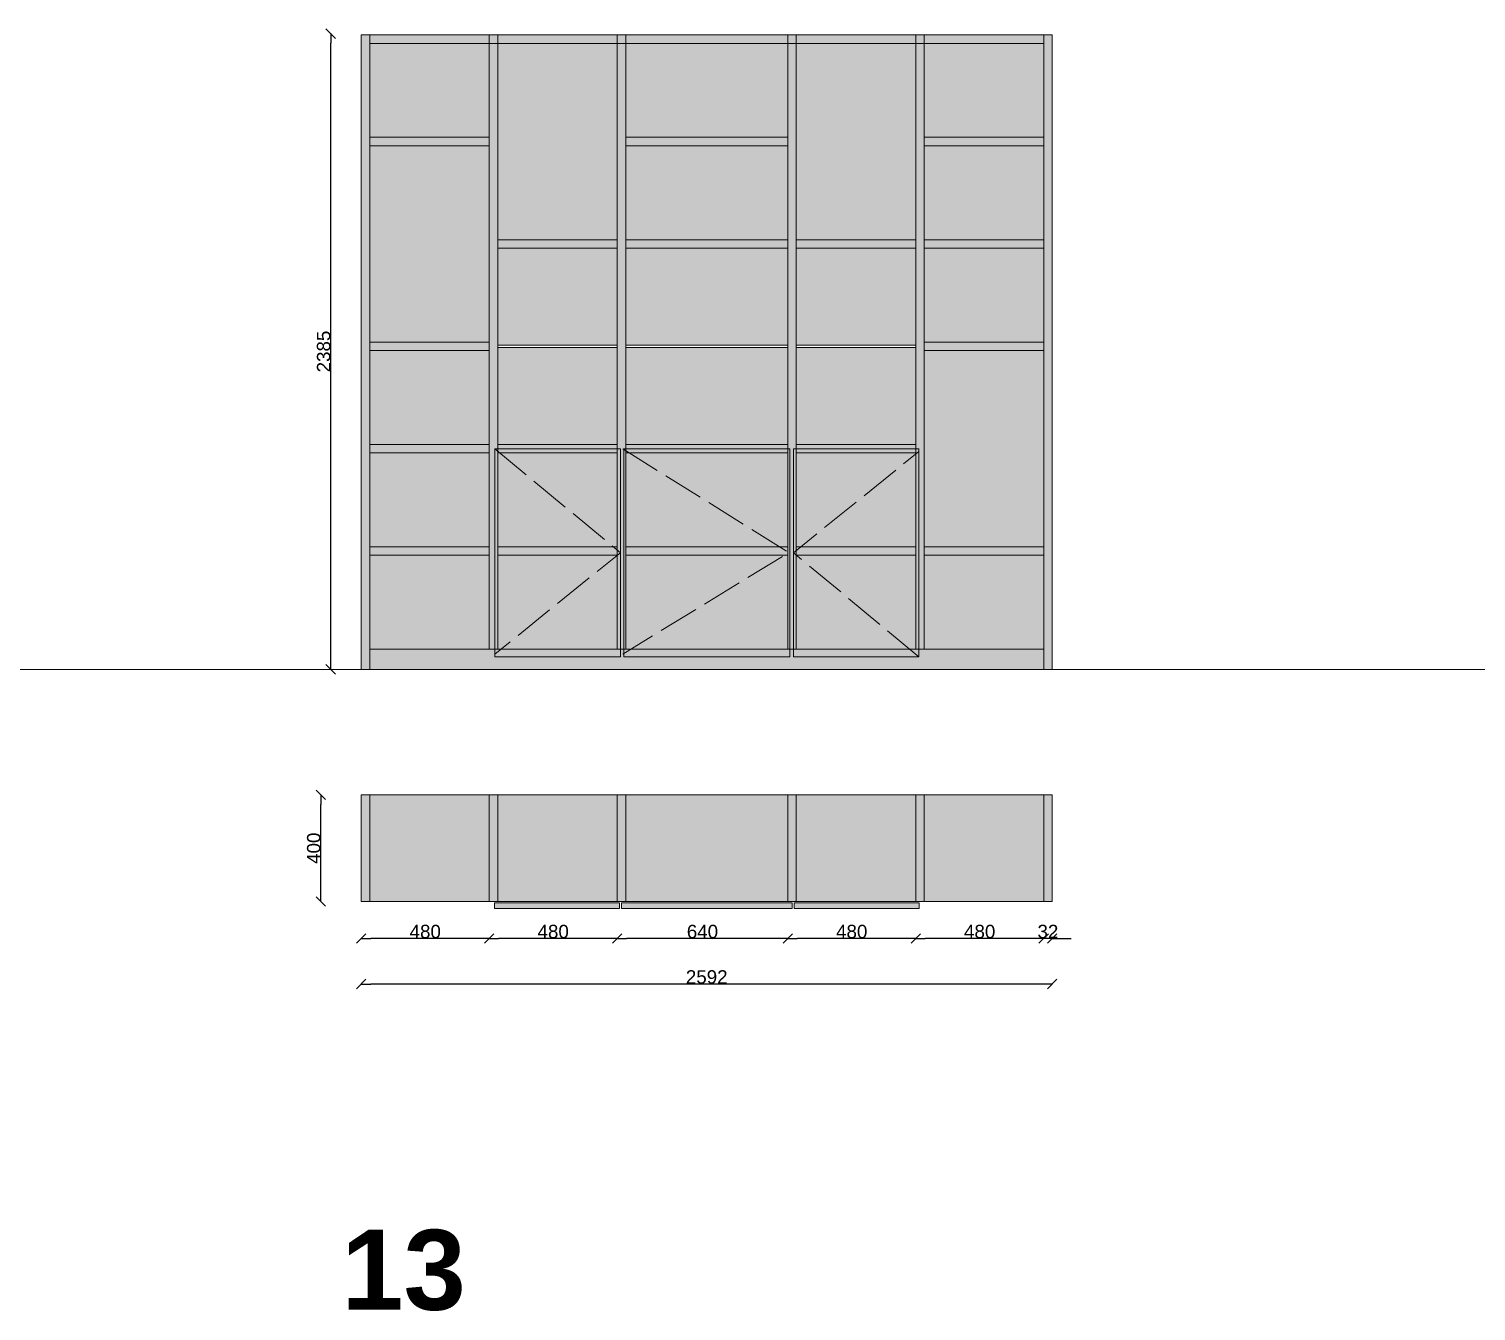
# Model space of a CAD drawing. Header units: millimetres. Extents: x -21288 to 39740, y -2987 to 21739.
# Drawn here: x -8727 to -3298, y 4665 to 9475 of the extents above; entities that cross this region are included whole.
import ezdxf

# ---------------------------------------------------------------- set-up
doc = ezdxf.new("R2010")
doc.units = ezdxf.units.MM
doc.header["$LTSCALE"] = 50
doc.header["$PDMODE"] = 1
doc.header["$PDSIZE"] = -2
doc.linetypes.add('ISO-02 Linea a tratti', pattern=[3.81, 3.048, -0.762])
doc.layers.get('0').update_dxf_attribs({"lineweight": 18})
doc.layers.add('Linee arredi', color=3, linetype='Continuous', lineweight=5)
doc.layers.add('Quote', color=7, linetype='Continuous', lineweight=5)
doc.styles.add('Arial', font='Arial.ttf')
doc.styles.add('Arial (bold)', font='Arial Bold.ttf')
doc.dimstyles.new('M&C_quote arredo', dxfattribs={"dimtxt": 50.344329, "dimasz": 35.34668, "dimexe": 0, "dimexo": 0, "dimgap": 0.5, "dimtad": 1, "dimdec": 0, "dimtxsty": 'Arial', "dimblk": 'VW_SLASH-2', "dimblk1": 'VW_SLASH-2', "dimblk2": 'VW_SLASH-2', "dimcen": 0, "dimse1": 1, "dimse2": 1, "dimazin": 0, "dimtfac": 1, "dimtdec": 0, "dimtix": 1, "dimtmove": 0, "dimatfit": 0, "dimldrblk": 'VW_SLASH-2', "dimfxl": 0, "dimfxlon": 1, "dimfrac": 2, "dimtolj": 1, "dimarcsym": 0})

# ---------------------------------------------------------------- blocks, each defined once
blk = doc.blocks.new('VW_SLASH-2')
at = {"color": 0, "linetype": 'ByBlock', "lineweight": -2, "transparency": 16777216}
blk.add_line((0, 0), (-1, 0), dxfattribs=at)
at = {"color": 0, "linetype": 'Continuous', "lineweight": -2, "transparency": 16777216, "flags": 128}
blk.add_lwpolyline([(0.5, 0.5), (-0.5, -0.5)], dxfattribs=at)
blk = doc.blocks.new('*D508')
at = {"layer": 'Defpoints', "color": 0, "transparency": 16777216}
for p in [(-7595.2, 9457.5), (-7443.3, 9457.5), (-7443.3, 7072.5)]:
    blk.add_point(p, dxfattribs=at)
at = {"layer": 'Quote', "color": 0, "lineweight": -2, "transparency": 16777216}
blk.add_line((-7595.2, 7107.8), (-7595.2, 9422.1), dxfattribs=at)
at = {"layer": 'Quote', "color": 0, "lineweight": -2, "transparency": 16777216, "xscale": 35.3466796875, "yscale": 35.3466796875, "zscale": 35.3466796875}
for p, rotation in [((-7595.2, 9457.5), 90), ((-7595.2, 7072.5), 270)]:
    blk.add_blockref('VW_SLASH-2', p, dxfattribs=dict(at, rotation=rotation))
at = {"layer": 'Quote', "color": 0, "transparency": 16777216, "insert": (-7621.4, 8265), "char_height": 50.34, "attachment_point": 5, "rotation": 90, "style": 'Arial'}
blk.add_mtext('\\A1;2385', dxfattribs=at)
blk = doc.blocks.new('*D509')
at = {"layer": 'Defpoints', "color": 0, "transparency": 16777216}
for p in [(-7480.5, 6292.1), (-4888.5, 6282.9), (-7480.5, 5892)]:
    blk.add_point(p, dxfattribs=at)
at = {"layer": 'Quote', "color": 0, "lineweight": -2, "transparency": 16777216}
blk.add_line((-4923.8, 5892), (-7445.1, 5892), dxfattribs=at)
at = {"layer": 'Quote', "color": 0, "lineweight": -2, "transparency": 16777216, "xscale": 35.3466796875, "yscale": 35.3466796875, "zscale": 35.3466796875, "rotation": 180}
blk.add_blockref('VW_SLASH-2', (-7480.5, 5892), dxfattribs=at)
at = {"layer": 'Quote', "color": 0, "lineweight": -2, "transparency": 16777216, "xscale": 35.3466796875, "yscale": 35.3466796875, "zscale": 35.3466796875}
blk.add_blockref('VW_SLASH-2', (-4888.5, 5892), dxfattribs=at)
at = {"layer": 'Quote', "color": 0, "transparency": 16777216, "insert": (-6184.5, 5918.3), "char_height": 50.34, "attachment_point": 5, "style": 'Arial'}
blk.add_mtext('\\A1;2592', dxfattribs=at)
blk = doc.blocks.new('*D510')
at = {"layer": 'Defpoints', "color": 0, "transparency": 16777216}
for p in [(-7480.5, 6201.5), (-7000.5, 6201.5), (-7480.5, 6062.5)]:
    blk.add_point(p, dxfattribs=at)
at = {"layer": 'Quote', "color": 0, "lineweight": -2, "transparency": 16777216}
blk.add_line((-7035.8, 6062.5), (-7445.1, 6062.5), dxfattribs=at)
at = {"layer": 'Quote', "color": 0, "lineweight": -2, "transparency": 16777216, "xscale": 35.3466796875, "yscale": 35.3466796875, "zscale": 35.3466796875, "rotation": 180}
blk.add_blockref('VW_SLASH-2', (-7480.5, 6062.5), dxfattribs=at)
at = {"layer": 'Quote', "color": 0, "lineweight": -2, "transparency": 16777216, "xscale": 35.3466796875, "yscale": 35.3466796875, "zscale": 35.3466796875}
blk.add_blockref('VW_SLASH-2', (-7000.5, 6062.5), dxfattribs=at)
at = {"layer": 'Quote', "color": 0, "transparency": 16777216, "insert": (-7240.5, 6088.7), "char_height": 50.34, "attachment_point": 5, "style": 'Arial'}
blk.add_mtext('\\A1;480', dxfattribs=at)
blk = doc.blocks.new('*D511')
at = {"layer": 'Defpoints', "color": 0, "transparency": 16777216}
for p in [(-7000.5, 6201.5), (-6520.5, 6201.5), (-7000.5, 6062.5)]:
    blk.add_point(p, dxfattribs=at)
at = {"layer": 'Quote', "color": 0, "lineweight": -2, "transparency": 16777216}
blk.add_line((-6555.8, 6062.5), (-6965.1, 6062.5), dxfattribs=at)
at = {"layer": 'Quote', "color": 0, "lineweight": -2, "transparency": 16777216, "xscale": 35.3466796875, "yscale": 35.3466796875, "zscale": 35.3466796875, "rotation": 180}
blk.add_blockref('VW_SLASH-2', (-7000.5, 6062.5), dxfattribs=at)
at = {"layer": 'Quote', "color": 0, "lineweight": -2, "transparency": 16777216, "xscale": 35.3466796875, "yscale": 35.3466796875, "zscale": 35.3466796875}
blk.add_blockref('VW_SLASH-2', (-6520.5, 6062.5), dxfattribs=at)
at = {"layer": 'Quote', "color": 0, "transparency": 16777216, "insert": (-6760.5, 6088.7), "char_height": 50.34, "attachment_point": 5, "style": 'Arial'}
blk.add_mtext('\\A1;480', dxfattribs=at)
blk = doc.blocks.new('*D512')
at = {"layer": 'Defpoints', "color": 0, "transparency": 16777216}
for p in [(-6520.5, 6201.5), (-5880.5, 6201.5), (-6520.5, 6062.5)]:
    blk.add_point(p, dxfattribs=at)
at = {"layer": 'Quote', "color": 0, "lineweight": -2, "transparency": 16777216}
blk.add_line((-5915.8, 6062.5), (-6485.1, 6062.5), dxfattribs=at)
at = {"layer": 'Quote', "color": 0, "lineweight": -2, "transparency": 16777216, "xscale": 35.3466796875, "yscale": 35.3466796875, "zscale": 35.3466796875, "rotation": 180}
blk.add_blockref('VW_SLASH-2', (-6520.5, 6062.5), dxfattribs=at)
at = {"layer": 'Quote', "color": 0, "lineweight": -2, "transparency": 16777216, "xscale": 35.3466796875, "yscale": 35.3466796875, "zscale": 35.3466796875}
blk.add_blockref('VW_SLASH-2', (-5880.5, 6062.5), dxfattribs=at)
at = {"layer": 'Quote', "color": 0, "transparency": 16777216, "insert": (-6200.5, 6088.7), "char_height": 50.34, "attachment_point": 5, "style": 'Arial'}
blk.add_mtext('\\A1;640', dxfattribs=at)
blk = doc.blocks.new('*D513')
at = {"layer": 'Defpoints', "color": 0, "transparency": 16777216}
for p in [(-5880.5, 6201.5), (-5400.5, 6201.5), (-5880.5, 6062.5)]:
    blk.add_point(p, dxfattribs=at)
at = {"layer": 'Quote', "color": 0, "lineweight": -2, "transparency": 16777216}
blk.add_line((-5435.8, 6062.5), (-5845.1, 6062.5), dxfattribs=at)
at = {"layer": 'Quote', "color": 0, "lineweight": -2, "transparency": 16777216, "xscale": 35.3466796875, "yscale": 35.3466796875, "zscale": 35.3466796875, "rotation": 180}
blk.add_blockref('VW_SLASH-2', (-5880.5, 6062.5), dxfattribs=at)
at = {"layer": 'Quote', "color": 0, "lineweight": -2, "transparency": 16777216, "xscale": 35.3466796875, "yscale": 35.3466796875, "zscale": 35.3466796875}
blk.add_blockref('VW_SLASH-2', (-5400.5, 6062.5), dxfattribs=at)
at = {"layer": 'Quote', "color": 0, "transparency": 16777216, "insert": (-5640.5, 6088.7), "char_height": 50.34, "attachment_point": 5, "style": 'Arial'}
blk.add_mtext('\\A1;480', dxfattribs=at)
blk = doc.blocks.new('*D514')
at = {"layer": 'Defpoints', "color": 0, "transparency": 16777216}
for p in [(-5400.5, 6201.5), (-4920.5, 6201.5), (-5400.5, 6062.5)]:
    blk.add_point(p, dxfattribs=at)
at = {"layer": 'Quote', "color": 0, "lineweight": -2, "transparency": 16777216}
blk.add_line((-4955.8, 6062.5), (-5365.1, 6062.5), dxfattribs=at)
at = {"layer": 'Quote', "color": 0, "lineweight": -2, "transparency": 16777216, "xscale": 35.3466796875, "yscale": 35.3466796875, "zscale": 35.3466796875, "rotation": 180}
blk.add_blockref('VW_SLASH-2', (-5400.5, 6062.5), dxfattribs=at)
at = {"layer": 'Quote', "color": 0, "lineweight": -2, "transparency": 16777216, "xscale": 35.3466796875, "yscale": 35.3466796875, "zscale": 35.3466796875}
blk.add_blockref('VW_SLASH-2', (-4920.5, 6062.5), dxfattribs=at)
at = {"layer": 'Quote', "color": 0, "transparency": 16777216, "insert": (-5160.5, 6088.7), "char_height": 50.34, "attachment_point": 5, "style": 'Arial'}
blk.add_mtext('\\A1;480', dxfattribs=at)
blk = doc.blocks.new('*D515')
at = {"layer": 'Defpoints', "color": 0, "transparency": 16777216}
for p in [(-4920.5, 6201.5), (-4888.5, 6201.5), (-4920.5, 6062.5)]:
    blk.add_point(p, dxfattribs=at)
at = {"layer": 'Quote', "color": 0, "lineweight": -2, "transparency": 16777216}
for p, q in [((-4955.8, 6062.5), (-4991.2, 6062.5)), ((-4888.5, 6062.5), (-4920.5, 6062.5)), ((-4853.1, 6062.5), (-4817.8, 6062.5))]:
    blk.add_line(p, q, dxfattribs=at)
at = {"layer": 'Quote', "color": 0, "lineweight": -2, "transparency": 16777216, "xscale": 35.3466796875, "yscale": 35.3466796875, "zscale": 35.3466796875}
blk.add_blockref('VW_SLASH-2', (-4920.5, 6062.5), dxfattribs=at)
at = {"layer": 'Quote', "color": 0, "lineweight": -2, "transparency": 16777216, "xscale": 35.3466796875, "yscale": 35.3466796875, "zscale": 35.3466796875, "rotation": 180}
blk.add_blockref('VW_SLASH-2', (-4888.5, 6062.5), dxfattribs=at)
at = {"layer": 'Quote', "color": 0, "transparency": 16777216, "insert": (-4904.5, 6088.7), "char_height": 50.34, "attachment_point": 5, "style": 'Arial'}
blk.add_mtext('\\A1;32', dxfattribs=at)
blk = doc.blocks.new('*D544')
at = {"layer": 'Defpoints', "color": 0, "transparency": 16777216}
for p in [(-7632.4, 6601.5), (-7480.5, 6601.5), (-7480.5, 6201.5)]:
    blk.add_point(p, dxfattribs=at)
at = {"layer": 'Quote', "color": 0, "lineweight": -2, "transparency": 16777216}
blk.add_line((-7632.4, 6236.8), (-7632.4, 6566.1), dxfattribs=at)
at = {"layer": 'Quote', "color": 0, "lineweight": -2, "transparency": 16777216, "xscale": 35.3466796875, "yscale": 35.3466796875, "zscale": 35.3466796875}
for p, rotation in [((-7632.4, 6601.5), 90), ((-7632.4, 6201.5), 270)]:
    blk.add_blockref('VW_SLASH-2', p, dxfattribs=dict(at, rotation=rotation))
at = {"layer": 'Quote', "color": 0, "transparency": 16777216, "insert": (-7658.6, 6401.5), "char_height": 50.34, "attachment_point": 5, "rotation": 90, "style": 'Arial'}
blk.add_mtext('\\A1;400', dxfattribs=at)

msp = doc.modelspace()

# ---------------------------------------------------------------- hatches: boundary and pattern name
at = {"layer": 'Linee arredi'}
h = msp.add_hatch(color=7, dxfattribs=at)
h.dxf.hatch_style = 1
h.paths.add_polyline_path([(-7480.47, 9452.47), (-7448.47, 9452.47), (-7448.47, 7072.47), (-7480.47, 7072.47)])
h = msp.add_hatch(color=7, dxfattribs=at)
h.dxf.hatch_style = 1
h.paths.add_polyline_path([(-7448.47, 9420.47), (-7448.47, 9452.47), (-4920.47, 9452.47), (-4920.47, 9420.47)])
h = msp.add_hatch(color=7, dxfattribs=at)
h.dxf.hatch_style = 1
h.paths.add_polyline_path([(-7000.47, 9452.47), (-6968.47, 9452.47), (-6968.47, 7148.47), (-7000.47, 7148.47)])
h = msp.add_hatch(color=7, dxfattribs=at)
h.dxf.hatch_style = 1
h.paths.add_polyline_path([(-6520.47, 9452.47), (-6488.47, 9452.47), (-6488.47, 7148.47), (-6520.47, 7148.47)])
h = msp.add_hatch(color=7, dxfattribs=at)
h.dxf.hatch_style = 1
h.paths.add_polyline_path([(-5880.47, 9452.47), (-5848.47, 9452.47), (-5848.47, 7148.47), (-5880.47, 7148.47)])
h = msp.add_hatch(color=7, dxfattribs=at)
h.dxf.hatch_style = 1
h.paths.add_polyline_path([(-5400.47, 9452.47), (-5368.47, 9452.47), (-5368.47, 7148.47), (-5400.47, 7148.47)])
h = msp.add_hatch(color=7, dxfattribs=at)
h.dxf.hatch_style = 1
h.paths.add_polyline_path([(-4920.47, 9452.47), (-4888.47, 9452.47), (-4888.47, 7072.47), (-4920.47, 7072.47)])
h = msp.add_hatch(color=254, dxfattribs=at)
h.dxf.hatch_style = 1
h.paths.add_polyline_path([(-7000.47, 9068.52), (-7000.47, 9420.47), (-7448.47, 9420.47), (-7448.47, 9068.52)])
h.paths.add_polyline_path([(-7000.47, 9036.52), (-7448.47, 9036.52), (-7448.47, 8300.63), (-7000.47, 8300.63)])
h.paths.add_polyline_path([(-7000.47, 7916.68), (-7000.47, 8268.63), (-7448.47, 8268.63), (-7448.47, 7916.68)])
h.paths.add_polyline_path([(-7000.47, 7532.73), (-7000.47, 7884.68), (-7448.47, 7884.68), (-7448.47, 7532.73)])
h.paths.add_polyline_path([(-7448.47, 7500.73), (-7448.47, 7148.47), (-7000.47, 7148.47), (-7000.47, 7500.73)])
h = msp.add_hatch(color=254, dxfattribs=at)
h.dxf.hatch_style = 1
h.paths.add_polyline_path([(-6968.47, 7916.68), (-6520.47, 7916.68), (-6520.47, 8280.58), (-6968.47, 8280.58)])
h.paths.add_polyline_path([(-6520.47, 8288.58), (-6520.47, 8652.58), (-6968.47, 8652.58), (-6968.47, 8288.58)])
h.paths.add_polyline_path([(-6520.47, 8684.58), (-6520.47, 9420.47), (-6968.47, 9420.47), (-6968.47, 8684.58)])
h = msp.add_hatch(color=254, dxfattribs=at)
h.dxf.hatch_style = 1
h.paths.add_polyline_path([(-5880.47, 9068.52), (-5880.47, 9420.47), (-6488.47, 9420.47), (-6488.47, 9068.52)])
h.paths.add_polyline_path([(-6488.47, 9036.52), (-6488.47, 8684.58), (-5880.47, 8684.58), (-5880.47, 9036.52)])
h.paths.add_polyline_path([(-5880.47, 8288.58), (-5880.47, 8652.58), (-6488.47, 8652.58), (-6488.47, 8288.58)])
h.paths.add_polyline_path([(-6488.47, 8280.58), (-6488.47, 7916.68), (-5880.47, 7916.68), (-5880.47, 8280.58)])
h = msp.add_hatch(color=254, dxfattribs=at)
h.dxf.hatch_style = 1
h.paths.add_polyline_path([(-5848.47, 8280.58), (-5848.47, 7916.68), (-5400.47, 7916.68), (-5400.47, 8280.58)])
h.paths.add_polyline_path([(-5400.47, 8288.58), (-5400.47, 8652.58), (-5848.47, 8652.58), (-5848.47, 8288.58)])
h.paths.add_polyline_path([(-5400.47, 9420.47), (-5848.47, 9420.47), (-5848.47, 8684.58), (-5400.47, 8684.58)])
h = msp.add_hatch(color=254, dxfattribs=at)
h.dxf.hatch_style = 1
h.paths.add_polyline_path([(-5368.47, 9068.52), (-4920.47, 9068.52), (-4920.47, 9420.47), (-5368.47, 9420.47)])
h.paths.add_polyline_path([(-4920.47, 9036.52), (-5368.47, 9036.52), (-5368.47, 8684.58), (-4920.47, 8684.58)])
h.paths.add_polyline_path([(-4920.47, 8300.63), (-4920.47, 8652.58), (-5368.47, 8652.58), (-5368.47, 8300.63)])
h.paths.add_polyline_path([(-4920.47, 8268.63), (-5368.47, 8268.63), (-5368.47, 7532.73), (-4920.47, 7532.73)])
h.paths.add_polyline_path([(-4920.47, 7148.47), (-4920.47, 7500.73), (-5368.47, 7500.73), (-5368.47, 7148.47)])
h = msp.add_hatch(color=7, dxfattribs=at)
h.dxf.hatch_style = 1
h.paths.add_polyline_path([(-7448.47, 9036.52), (-7448.47, 9068.52), (-7000.47, 9068.52), (-7000.47, 9036.52)])
h = msp.add_hatch(color=7, dxfattribs=at)
h.dxf.hatch_style = 1
h.paths.add_polyline_path([(-6488.47, 9036.52), (-6488.47, 9068.52), (-5880.47, 9068.52), (-5880.47, 9036.52)])
h = msp.add_hatch(color=7, dxfattribs=at)
h.dxf.hatch_style = 1
h.paths.add_polyline_path([(-5368.47, 9036.52), (-5368.47, 9068.52), (-4920.47, 9068.52), (-4920.47, 9036.52)])
h = msp.add_hatch(color=7, dxfattribs=at)
h.dxf.hatch_style = 1
h.paths.add_polyline_path([(-6968.47, 8652.58), (-6968.47, 8684.58), (-6520.47, 8684.58), (-6520.47, 8652.58)])
h = msp.add_hatch(color=7, dxfattribs=at)
h.dxf.hatch_style = 1
h.paths.add_polyline_path([(-6488.47, 8652.58), (-6488.47, 8684.58), (-5880.47, 8684.58), (-5880.47, 8652.58)])
h = msp.add_hatch(color=7, dxfattribs=at)
h.dxf.hatch_style = 1
h.paths.add_polyline_path([(-5848.47, 8652.58), (-5848.47, 8684.58), (-5400.47, 8684.58), (-5400.47, 8652.58)])
h = msp.add_hatch(color=7, dxfattribs=at)
h.dxf.hatch_style = 1
h.paths.add_polyline_path([(-5368.47, 8652.58), (-5368.47, 8684.58), (-4920.47, 8684.58), (-4920.47, 8652.58)])
h = msp.add_hatch(color=7, dxfattribs=at)
h.dxf.hatch_style = 1
h.paths.add_polyline_path([(-7448.47, 8268.63), (-7448.47, 8300.63), (-7000.47, 8300.63), (-7000.47, 8268.63)])
h = msp.add_hatch(color=7, dxfattribs=at)
h.dxf.hatch_style = 1
h.paths.add_polyline_path([(-5368.47, 8268.63), (-5368.47, 8300.63), (-4920.47, 8300.63), (-4920.47, 8268.63)])
h = msp.add_hatch(color=7, dxfattribs=at)
h.dxf.hatch_style = 1
h.paths.add_polyline_path([(-7448.47, 7884.68), (-7448.47, 7916.68), (-7000.47, 7916.68), (-7000.47, 7884.68)])
h = msp.add_hatch(color=252, dxfattribs=at)
h.dxf.hatch_style = 1
h.paths.add_polyline_path([(-6979.47, 7899.87), (-6508.47, 7899.87), (-6508.47, 7119.87), (-6979.47, 7119.87)])
h = msp.add_hatch(color=7, dxfattribs=at)
h.dxf.hatch_style = 1
h.paths.add_polyline_path([(-6968.47, 7884.68), (-6968.47, 7916.68), (-6520.47, 7916.68), (-6520.47, 7884.68)])
h = msp.add_hatch(color=252, dxfattribs=at)
h.dxf.hatch_style = 1
h.paths.add_polyline_path([(-6495.81, 7899.87), (-5872.81, 7899.87), (-5872.81, 7119.87), (-6495.81, 7119.87)])
h = msp.add_hatch(color=7, dxfattribs=at)
h.dxf.hatch_style = 1
h.paths.add_polyline_path([(-6488.47, 7884.68), (-6488.47, 7916.68), (-5880.47, 7916.68), (-5880.47, 7884.68)])
h = msp.add_hatch(color=252, dxfattribs=at)
h.dxf.hatch_style = 1
h.paths.add_polyline_path([(-5388.47, 7119.87), (-5859.47, 7119.87), (-5859.47, 7899.87), (-5388.47, 7899.87)])
h = msp.add_hatch(color=7, dxfattribs=at)
h.dxf.hatch_style = 1
h.paths.add_polyline_path([(-5848.47, 7884.68), (-5848.47, 7916.68), (-5400.47, 7916.68), (-5400.47, 7884.68)])
h = msp.add_hatch(color=7, dxfattribs=at)
h.dxf.hatch_style = 1
h.paths.add_polyline_path([(-7448.47, 7500.73), (-7448.47, 7532.73), (-7000.47, 7532.73), (-7000.47, 7500.73)])
h = msp.add_hatch(color=7, dxfattribs=at)
h.dxf.hatch_style = 1
h.paths.add_polyline_path([(-5368.47, 7500.73), (-5368.47, 7532.73), (-4920.47, 7532.73), (-4920.47, 7500.73)])
h = msp.add_hatch(color=7, dxfattribs=at)
h.dxf.hatch_style = 1
h.paths.add_polyline_path([(-7448.47, 7072.47), (-7448.47, 7148.47), (-4920.47, 7148.47), (-4920.47, 7072.47)])
h = msp.add_hatch(color=7, dxfattribs=at)
h.dxf.hatch_style = 1
h.paths.add_polyline_path([(-7448.47, 6601.49), (-7480.47, 6601.49), (-7480.47, 6201.49), (-7448.47, 6201.49)])
h.paths.add_polyline_path([(-7000.47, 6601.49), (-7448.47, 6601.49), (-7448.47, 6201.49), (-7000.47, 6201.49)])
h.paths.add_polyline_path([(-6968.47, 6601.49), (-7000.47, 6601.49), (-7000.47, 6201.49), (-6968.47, 6201.49)])
h.paths.add_polyline_path([(-6520.47, 6601.49), (-6968.47, 6601.49), (-6968.47, 6201.49), (-6520.47, 6201.49)])
h.paths.add_polyline_path([(-6488.47, 6601.49), (-6520.47, 6601.49), (-6520.47, 6201.49), (-6488.47, 6201.49)])
h.paths.add_polyline_path([(-5880.47, 6601.49), (-6488.47, 6601.49), (-6488.47, 6201.49), (-5880.47, 6201.49)])
h.paths.add_polyline_path([(-5848.47, 6601.49), (-5880.47, 6601.49), (-5880.47, 6201.49), (-5848.47, 6201.49)])
h.paths.add_polyline_path([(-5400.47, 6601.49), (-5848.47, 6601.49), (-5848.47, 6201.49), (-5400.47, 6201.49)])
h.paths.add_polyline_path([(-5368.47, 6601.49), (-5400.47, 6601.49), (-5400.47, 6201.49), (-5368.47, 6201.49)])
h.paths.add_polyline_path([(-4920.47, 6601.49), (-5368.47, 6601.49), (-5368.47, 6201.49), (-4920.47, 6201.49)])
h.paths.add_polyline_path([(-4888.47, 6601.49), (-4920.47, 6601.49), (-4920.47, 6201.49), (-4888.47, 6201.49)])
h = msp.add_hatch(color=252, dxfattribs=at)
h.dxf.hatch_style = 1
h.paths.add_polyline_path([(-6511.47, 6197.11), (-6980.47, 6197.11), (-6980.47, 6175.11), (-6511.47, 6175.11)])
h.paths.add_polyline_path([(-5864.47, 6197.11), (-6504.47, 6197.11), (-6504.47, 6175.11), (-5864.47, 6175.11)])
h.paths.add_polyline_path([(-5387.47, 6197.11), (-5856.47, 6197.11), (-5856.47, 6175.11), (-5387.47, 6175.11)])

# ---------------------------------------------------------------- linework, layer by layer
msp.add_line((-21288.29, 7072.47), (39673.86, 7072.47))
at = {"layer": 'Linee arredi', "linetype": 'Continuous', "lineweight": 5, "transparency": 33554687, "flags": 128}
for points in [[(-7480.47, 9452.47), (-7448.47, 9452.47), (-7448.47, 7072.47), (-7480.47, 7072.47)], [(-7448.47, 9420.47), (-7448.47, 9452.47), (-4920.47, 9452.47), (-4920.47, 9420.47)], [(-7000.47, 9452.47), (-6968.47, 9452.47), (-6968.47, 7148.47), (-7000.47, 7148.47)], [(-6520.47, 9452.47), (-6488.47, 9452.47), (-6488.47, 7148.47), (-6520.47, 7148.47)], [(-5880.47, 9452.47), (-5848.47, 9452.47), (-5848.47, 7148.47), (-5880.47, 7148.47)], [(-5880.47, 9452.47), (-5848.47, 9452.47), (-5848.47, 7148.47), (-5880.47, 7148.47)], [(-5400.47, 9452.47), (-5368.47, 9452.47), (-5368.47, 7148.47), (-5400.47, 7148.47)], [(-4920.47, 9452.47), (-4888.47, 9452.47), (-4888.47, 7072.47), (-4920.47, 7072.47)], [(-7448.47, 9036.52), (-7448.47, 9068.52), (-7000.47, 9068.52), (-7000.47, 9036.52)], [(-6488.47, 9036.52), (-6488.47, 9068.52), (-5880.47, 9068.52), (-5880.47, 9036.52)], [(-5368.47, 9036.52), (-5368.47, 9068.52), (-4920.47, 9068.52), (-4920.47, 9036.52)], [(-6968.47, 8652.58), (-6968.47, 8684.58), (-6520.47, 8684.58), (-6520.47, 8652.58)], [(-6488.47, 8652.58), (-6488.47, 8684.58), (-5880.47, 8684.58), (-5880.47, 8652.58)], [(-5848.47, 8652.58), (-5848.47, 8684.58), (-5400.47, 8684.58), (-5400.47, 8652.58)], [(-5368.47, 8652.58), (-5368.47, 8684.58), (-4920.47, 8684.58), (-4920.47, 8652.58)], [(-7448.47, 8268.63), (-7448.47, 8300.63), (-7000.47, 8300.63), (-7000.47, 8268.63)], [(-5368.47, 8268.63), (-5368.47, 8300.63), (-4920.47, 8300.63), (-4920.47, 8268.63)], [(-7448.47, 7884.68), (-7448.47, 7916.68), (-7000.47, 7916.68), (-7000.47, 7884.68)], [(-6979.47, 7899.87), (-6508.47, 7899.87), (-6508.47, 7119.87), (-6979.47, 7119.87)], [(-6968.47, 7884.68), (-6968.47, 7916.68), (-6520.47, 7916.68), (-6520.47, 7884.68)], [(-6495.81, 7899.87), (-5872.81, 7899.87), (-5872.81, 7119.87), (-6495.81, 7119.87)], [(-6488.47, 7884.68), (-6488.47, 7916.68), (-5880.47, 7916.68), (-5880.47, 7884.68)], [(-5388.47, 7119.87), (-5859.47, 7119.87), (-5859.47, 7899.87), (-5388.47, 7899.87)], [(-5848.47, 7884.68), (-5848.47, 7916.68), (-5400.47, 7916.68), (-5400.47, 7884.68)], [(-7448.47, 7500.73), (-7448.47, 7532.73), (-7000.47, 7532.73), (-7000.47, 7500.73)], [(-6968.47, 7500.73), (-6968.47, 7532.73), (-6520.47, 7532.73), (-6520.47, 7500.73)], [(-6488.47, 7500.73), (-6488.47, 7532.73), (-5880.47, 7532.73), (-5880.47, 7500.73)], [(-5848.47, 7500.73), (-5848.47, 7532.73), (-5400.47, 7532.73), (-5400.47, 7500.73)], [(-5368.47, 7500.73), (-5368.47, 7532.73), (-4920.47, 7532.73), (-4920.47, 7500.73)], [(-7448.47, 7072.47), (-7448.47, 7148.47), (-4920.47, 7148.47), (-4920.47, 7072.47)], [(-7480.47, 6601.49), (-7448.47, 6601.49), (-7448.47, 6201.49), (-7480.47, 6201.49)], [(-7448.47, 6601.49), (-7000.47, 6601.49), (-7000.47, 6201.49), (-7448.47, 6201.49)], [(-7000.47, 6601.49), (-6968.47, 6601.49), (-6968.47, 6201.49), (-7000.47, 6201.49)], [(-6968.47, 6601.49), (-6520.47, 6601.49), (-6520.47, 6201.49), (-6968.47, 6201.49)], [(-6520.47, 6601.49), (-6488.47, 6601.49), (-6488.47, 6201.49), (-6520.47, 6201.49)], [(-6488.47, 6601.49), (-5880.47, 6601.49), (-5880.47, 6201.49), (-6488.47, 6201.49)], [(-5880.47, 6601.49), (-5848.47, 6601.49), (-5848.47, 6201.49), (-5880.47, 6201.49)], [(-5848.47, 6601.49), (-5400.47, 6601.49), (-5400.47, 6201.49), (-5848.47, 6201.49)], [(-5400.47, 6601.49), (-5368.47, 6601.49), (-5368.47, 6201.49), (-5400.47, 6201.49)], [(-5368.47, 6601.49), (-4920.47, 6601.49), (-4920.47, 6201.49), (-5368.47, 6201.49)], [(-4920.47, 6601.49), (-4888.47, 6601.49), (-4888.47, 6201.49), (-4920.47, 6201.49)], [(-6511.47, 6197.11), (-6980.47, 6197.11), (-6980.47, 6175.11), (-6511.47, 6175.11)], [(-6504.47, 6197.11), (-5864.47, 6197.11), (-5864.47, 6175.11), (-6504.47, 6175.11)], [(-5856.47, 6197.11), (-5387.47, 6197.11), (-5387.47, 6175.11), (-5856.47, 6175.11)]]:
    msp.add_lwpolyline(points, close=True, dxfattribs=at)
at = {"layer": 'Linee arredi', "linetype": 'Continuous', "transparency": 33554687, "flags": 128}
for points in [[(-6968.47, 8280.58), (-6968.47, 8288.58), (-6520.47, 8288.58), (-6520.47, 8280.58)], [(-6488.47, 8280.58), (-6488.47, 8288.58), (-5880.47, 8288.58), (-5880.47, 8280.58)], [(-5848.47, 8280.58), (-5848.47, 8288.58), (-5400.47, 8288.58), (-5400.47, 8280.58)]]:
    msp.add_lwpolyline(points, close=True, dxfattribs=at)
at = {"layer": 'Linee arredi', "linetype": 'ISO-02 Linea a tratti', "lineweight": 5, "transparency": 33554687, "flags": 128}
for points in [[(-6979.47, 7899.87), (-6508.47, 7509.87), (-6979.47, 7129.87)], [(-6499.81, 7899.87), (-5876.81, 7510.72), (-6499.81, 7129.87)], [(-5388.47, 7119.87), (-5859.47, 7509.87), (-5388.47, 7889.87)]]:
    msp.add_lwpolyline(points, dxfattribs=at)

# ---------------------------------------------------------------- texts
at = {"layer": 'Linee arredi', "transparency": 33554687, "insert": (-7554.75, 4665.16), "char_height": 300, "attachment_point": 7, "line_spacing_factor": 1.006858, "style": 'Arial (bold)'}
msp.add_mtext('13', dxfattribs=at)

# ---------------------------------------------------------------- dimensions: what is measured, and where the dimension line sits
at = {"layer": 'Quote', "color": 7}
for base, p1, p2, picture, middle in [((-7595.21, 9457.47), (-7443.3, 7072.47), (-7443.3, 9457.47), '*D508', (-7621.43, 8264.97)), ((-7632.4, 6601.49), (-7480.47, 6201.49), (-7480.47, 6601.49), '*D544', (-7658.6, 6401.49))]:
    dim = msp.add_linear_dim(base=base, p1=p1, p2=p2, angle=270, dimstyle='M&C_quote arredo', override={"dimpost": '<>', "dimtmove": 1}, dxfattribs=at)
    dim.commit()
    dim.dimension.update_dxf_attribs({"geometry": picture, "text_midpoint": middle})
for base, p1, p2, picture, middle in [((-7480.47, 5892.05), (-4888.47, 6282.9), (-7480.47, 6292.14), '*D509', (-6184.47, 5918.25)), ((-7480.47, 6062.47), (-7000.47, 6201.49), (-7480.47, 6201.49), '*D510', (-7240.47, 6088.68)), ((-7000.47, 6062.47), (-6520.47, 6201.49), (-7000.47, 6201.49), '*D511', (-6760.47, 6088.68)), ((-6520.47, 6062.47), (-5880.47, 6201.49), (-6520.47, 6201.49), '*D512', (-6200.47, 6088.68)), ((-5880.47, 6062.47), (-5400.47, 6201.49), (-5880.47, 6201.49), '*D513', (-5640.47, 6088.68)), ((-5400.47, 6062.47), (-4920.47, 6201.49), (-5400.47, 6201.49), '*D514', (-5160.47, 6088.68)), ((-4920.47, 6062.47), (-4888.47, 6201.49), (-4920.47, 6201.49), '*D515', (-4904.47, 6088.7))]:
    dim = msp.add_linear_dim(base=base, p1=p1, p2=p2, dimstyle='M&C_quote arredo', override={"dimpost": '<>', "dimtmove": 1}, dxfattribs=at)
    dim.commit()
    dim.dimension.update_dxf_attribs({"geometry": picture, "text_midpoint": middle})

doc.saveas('drawing.dxf')
